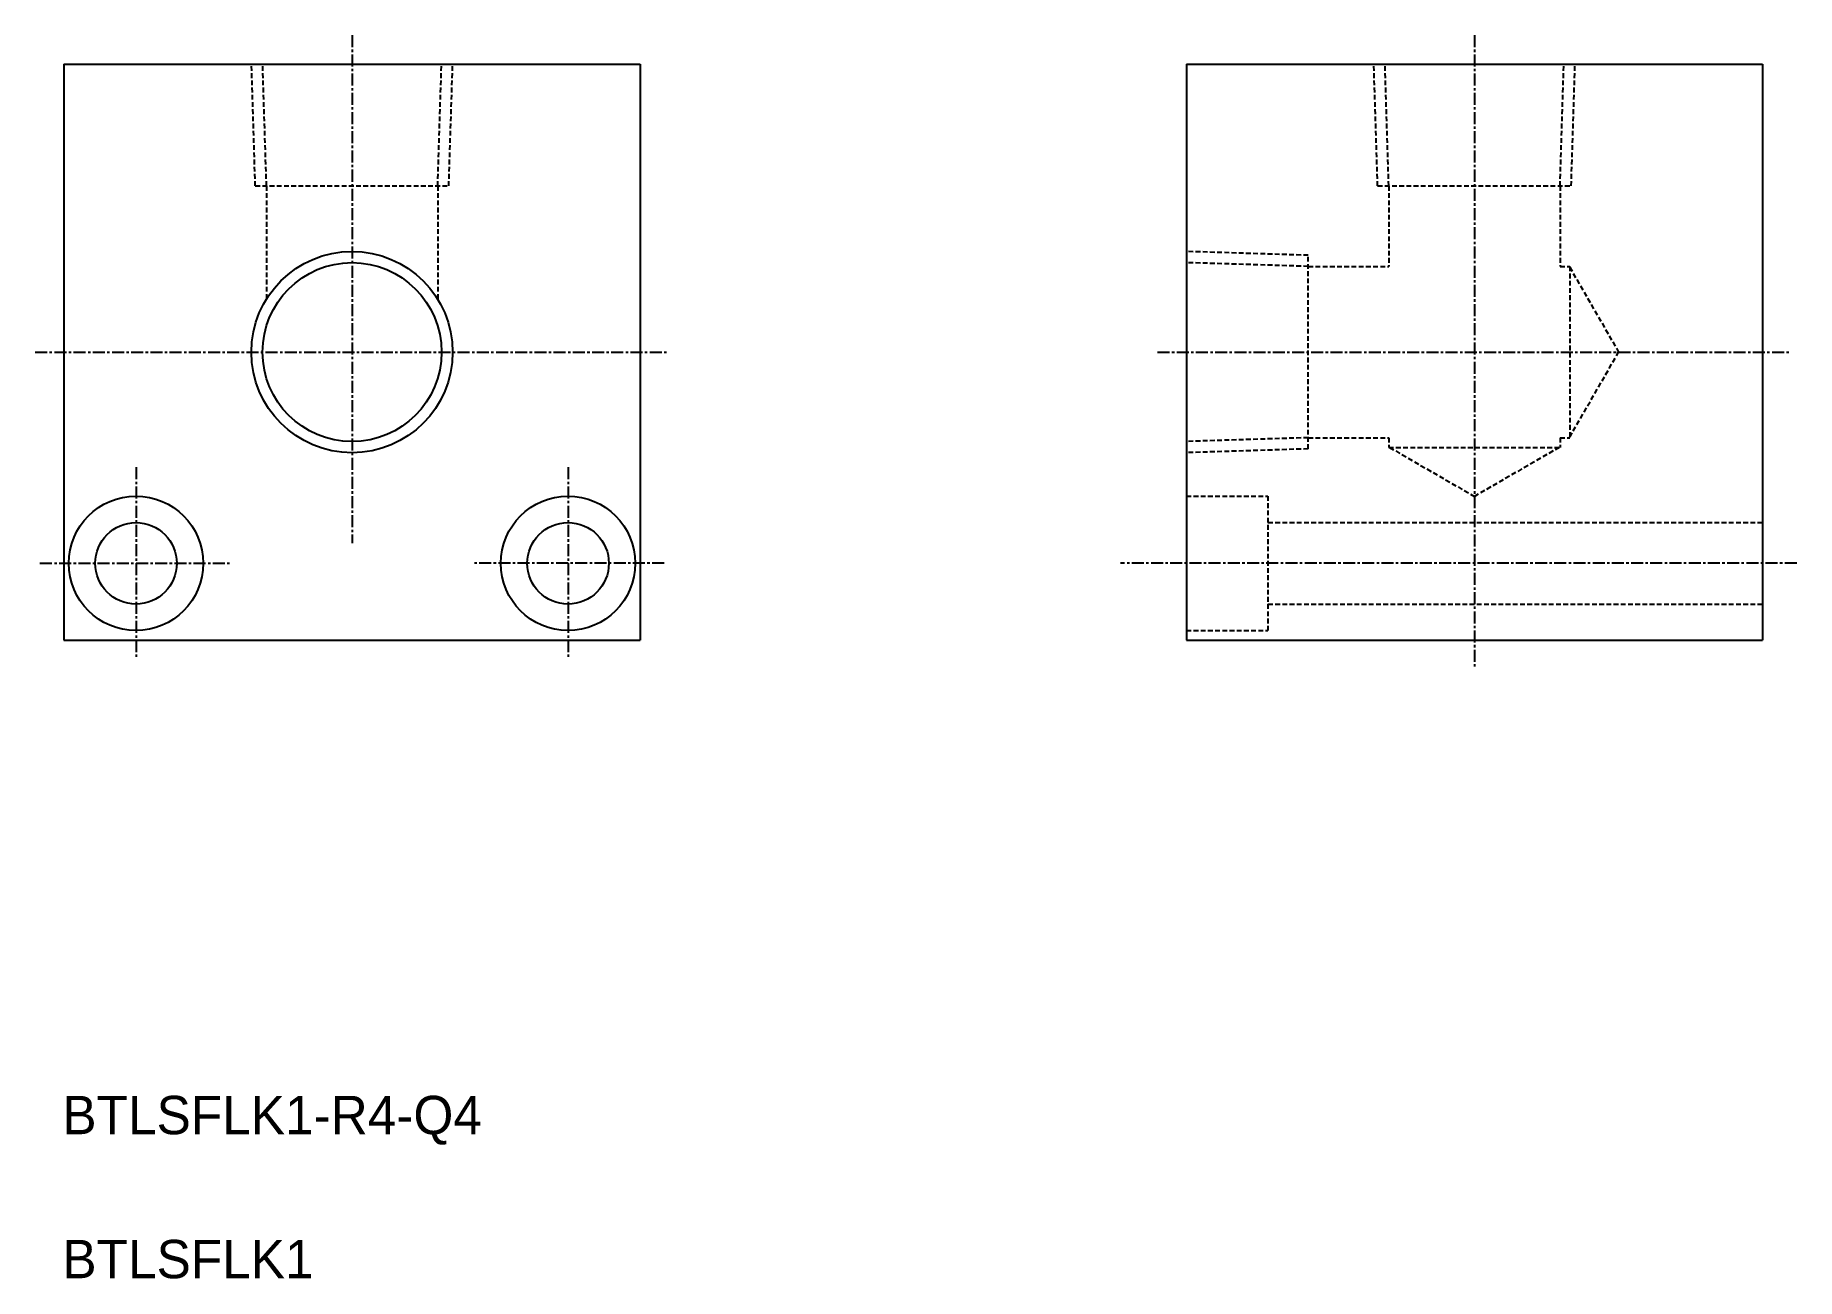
# Model space of a CAD drawing. Extents: x 61 to 245, y 94 to 223.
import ezdxf

# ---------------------------------------------------------------- set-up
doc = ezdxf.new("R2010")
doc.units = 0
doc.linetypes.add('CENTER', pattern=[2, 1.25, -0.25, 0.25, -0.25])
doc.linetypes.add('DASHED', pattern=[0.75, 0.5, -0.25])
doc.layers.get('0').update_dxf_attribs({"linetype": 'CONTINUOUS'})
doc.layers.add('CENTER', color=1, linetype='CENTER')

msp = doc.modelspace()

# ---------------------------------------------------------------- linework, layer by layer
at = {"color": 7, "linetype": 'CONTINUOUS'}
for p, q in [((64.35, 220.12), (124.35, 220.12)), ((64.35, 220.12), (64.35, 160.12)), ((124.35, 220.12), (124.35, 160.12)), ((181.25, 220.12), (241.25, 220.12)), ((181.25, 220.12), (181.25, 160.12)), ((241.25, 220.12), (241.25, 160.12)), ((64.35, 160.12), (124.35, 160.12)), ((181.25, 160.12), (241.25, 160.12))]:
    msp.add_line(p, q, dxfattribs=at)
at = {"color": 3, "linetype": 'DASHED'}
for p, q in [((84.27, 207.42), (83.88, 220.12)), ((85.44, 207.42), (85.04, 220.12)), ((103.27, 207.42), (103.67, 220.12)), ((104.43, 207.42), (104.83, 220.12)), ((201.17, 207.42), (200.77, 220.12)), ((202.33, 207.42), (201.93, 220.12)), ((220.17, 207.42), (220.56, 220.12)), ((221.33, 207.42), (221.73, 220.12)), ((84.27, 207.42), (104.43, 207.42)), ((85.44, 207.42), (85.44, 195.62)), ((103.27, 207.42), (103.27, 195.62)), ((201.17, 207.42), (221.33, 207.42)), ((202.33, 207.42), (202.33, 199.04)), ((220.17, 207.42), (220.17, 199.04)), ((193.95, 200.2), (181.25, 200.6)), ((193.95, 180.04), (193.95, 200.2)), ((193.95, 199.04), (181.25, 199.44)), ((193.95, 199.04), (202.33, 199.04)), ((220.17, 199.04), (221.17, 199.04)), ((221.17, 199.04), (221.17, 181.2)), ((221.17, 198.97), (226.27, 190.12)), ((221.17, 181.27), (226.27, 190.12)), ((193.95, 181.2), (181.25, 180.81)), ((193.95, 180.04), (181.25, 179.64)), ((193.95, 181.2), (202.33, 181.2)), ((202.33, 181.2), (202.33, 180.2)), ((202.33, 180.2), (220.17, 180.2)), ((202.4, 180.2), (211.25, 175.09)), ((220.09, 180.2), (211.25, 175.09)), ((220.17, 181.2), (220.17, 180.2)), ((220.17, 181.2), (221.17, 181.2)), ((181.25, 175.12), (189.75, 175.12)), ((189.75, 175.12), (189.75, 161.12)), ((189.75, 172.37), (241.25, 172.37)), ((189.75, 163.87), (241.25, 163.87)), ((181.25, 161.12), (189.75, 161.12))]:
    msp.add_line(p, q, dxfattribs=at)
at = {"color": 3}
msp.add_circle((94.35, 190.12), 10.48, dxfattribs=at)
at = {"color": 7, "linetype": 'CONTINUOUS'}
for centre, radius in [((94.35, 190.12), 9.32), ((71.85, 168.12), 7), ((116.85, 168.12), 7), ((71.85, 168.12), 4.25), ((116.85, 168.12), 4.25)]:
    msp.add_circle(centre, radius, dxfattribs=at)
at = {"layer": 'CENTER', "color": 1, "linetype": 'CENTER'}
for p, q in [((94.35, 223.12), (94.35, 170.21)), ((211.25, 223.12), (211.25, 157.12)), ((61.35, 190.12), (127.35, 190.12)), ((178.25, 190.12), (244.25, 190.12)), ((71.85, 178.12), (71.85, 158.12)), ((116.85, 178.12), (116.85, 158.12)), ((61.85, 168.12), (81.85, 168.12)), ((126.85, 168.12), (106.85, 168.12)), ((244.82, 168.12), (174.39, 168.12))]:
    msp.add_line(p, q, dxfattribs=at)

# ---------------------------------------------------------------- texts
at = {"color": 7, "linetype": 'CONTINUOUS'}
for s, p in [('BTLSFLK1-R4-Q4', (64.18, 108.66)), ('BTLSFLK1', (64.18, 93.66))]:
    msp.add_text(s, height=4, dxfattribs=at).set_placement(p)

doc.saveas('drawing.dxf')
